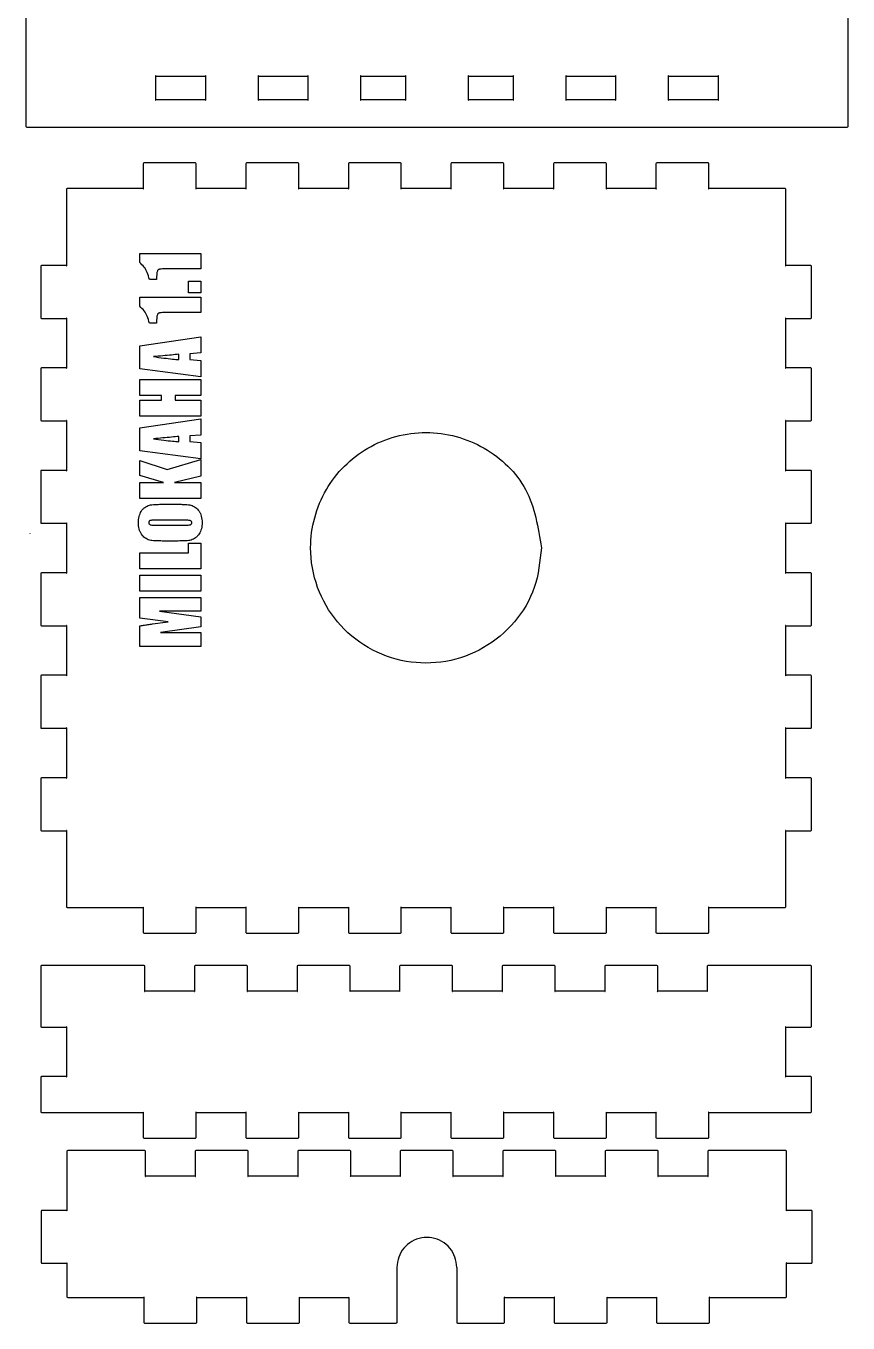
# Model space of a CAD drawing. Extents: x 3198 to 6883, y -1608 to 17.
# Drawn here: x 6161 to 6525, y -902 to -328 of the extents above; entities that cross this region are included whole.
import ezdxf

# ---------------------------------------------------------------- set-up
doc = ezdxf.new("R2010")
doc.units = 0
doc.layers.add('STANDARD', color=7, linetype='CONTINUOUS')

msp = doc.modelspace()

# ---------------------------------------------------------------- linework, layer by layer
at = {"layer": 'STANDARD', "color": 7}
for points in [[(6161.378279, -31.876854), (6161.378279, -349.355657), (6161.378279, -372.032822), (6161.378279, -372.095563), (6161.487885, -372.298145), (6161.69198, -372.413043), (6161.760011, -372.413043), (6184.437177, -372.413043), (6184.437177, -372.413043), (6184.437177, -372.413043), (6501.917492, -372.413043), (6524.590878, -372.413043), (6524.65513, -372.413043), (6524.859224, -372.298145), (6524.97261, -372.095563), (6524.97261, -372.032822), (6524.97261, -349.355657), (6524.97261, -31.876854)], [(6211.6721, -428.356915), (6238.7058, -428.356915), (6238.7058, -435.102815), (6224.2121, -435.102815)], [(6211.6721, -432.331015), (6211.6721, -428.356915)], [(6219.1527, -439.093615), (6219.1527, -439.761415), (6215.9968, -439.761415)], [(6211.6721, -447.692915), (6238.7058, -447.692915), (6238.7058, -454.438815), (6224.2121, -454.438815)], [(6211.6721, -451.666915), (6211.6721, -447.692915)], [(6219.1527, -458.429515), (6219.1527, -459.097515), (6215.9968, -459.097515)], [(6229.0545, -475.277515), (6229.0545, -472.873115)], [(6229.0545, -511.628515), (6229.0545, -509.224115)], [(6222.8763, -539.296715), (6227.5016, -539.296715)], [(6231.0415, -546.326515), (6218.6184, -546.326515)], [(6218.6184, -548.530615), (6231.2419, -548.530615)], [(6163.1, -552.200315), (6163.1, -552.320315)], [(6227.5016, -555.560315), (6222.8763, -555.560315)], [(6211.6721, -580.523515), (6238.7058, -580.523515), (6238.7058, -586.668215), (6220.4552, -586.668215), (6238.7058, -589.122815), (6238.7058, -593.480915), (6220.8726, -596.069015), (6238.7058, -596.069015), (6238.7058, -602.213815), (6211.6721, -602.213815), (6211.6721, -593.113615)], [(6217.4162, -592.261915), (6224.2956, -591.293515), (6211.6721, -589.690515), (6211.6721, -580.523515)], [(6372.648972, -901.706972), (6372.709444, -901.706972), (6372.913539, -901.592452), (6373.026924, -901.389492), (6373.026924, -901.326752), (6373.026924, -890.368767), (6373.026924, -890.326815), (6372.970231, -890.207004), (6372.883302, -890.222878), (6372.868184, -890.311319), (6372.98535, -890.368767), (6373.026924, -890.368767), (6394.948184, -890.368767), (6394.985979, -890.368767), (6395.106924, -890.311319), (6395.091806, -890.222878), (6395.001098, -890.207004), (6394.948184, -890.326815), (6394.948184, -890.368767), (6394.948184, -901.326752), (6394.948184, -901.389492), (6395.057791, -901.592452), (6395.258105, -901.706972), (6395.326137, -901.706972), (6417.999523, -901.706972), (6418.063775, -901.706972), (6418.267869, -901.592452), (6418.381255, -901.389492), (6418.381255, -901.326752), (6418.381255, -890.368767), (6418.381255, -890.326815), (6418.324562, -890.207004), (6418.237633, -890.222878), (6418.218735, -890.311319), (6418.33968, -890.368767), (6418.381255, -890.368767), (6440.302515, -890.368767), (6440.34031, -890.368767), (6440.461255, -890.311319), (6440.442357, -890.222878), (6440.355428, -890.207004), (6440.302515, -890.326815), (6440.302515, -890.368767), (6440.302515, -901.326752), (6440.302515, -901.389492), (6440.412121, -901.592452), (6440.612436, -901.706972), (6440.680468, -901.706972), (6463.357633, -901.706972), (6463.418105, -901.706972), (6463.6222, -901.592452), (6463.735586, -901.389492), (6463.735586, -901.326752), (6463.735586, -890.368767), (6463.735586, -890.326815), (6463.678893, -890.207004), (6463.591964, -890.222878), (6463.573066, -890.311319), (6463.694011, -890.368767), (6463.735586, -890.368767), (6497.373381, -890.368767), (6497.433854, -890.368767), (6497.637948, -890.25387), (6497.751334, -890.050909), (6497.751334, -889.988169), (6497.751334, -875.248767), (6497.751334, -875.207193), (6497.694641, -875.087382), (6497.603932, -875.108169), (6497.588814, -875.191697), (6497.709759, -875.248767), (6497.751334, -875.248767), (6508.711964, -875.248767), (6508.772436, -875.248767), (6508.976531, -875.139539), (6509.089917, -874.9362), (6509.089917, -874.873838), (6509.089917, -852.196673), (6509.089917, -852.129019), (6508.976531, -851.925681), (6508.772436, -851.816452), (6508.711964, -851.816452), (6497.751334, -851.816452), (6497.709759, -851.816452), (6497.588814, -851.86861), (6497.603932, -851.957051), (6497.694641, -851.972547), (6497.751334, -851.853114), (6497.751334, -837.077429), (6497.751334, -825.738846), (6497.751334, -825.670815), (6497.637948, -825.468232), (6497.433854, -825.358626), (6497.373381, -825.358626), (6463.357633, -825.358626), (6463.289602, -825.358626), (6463.089287, -825.468232), (6462.97968, -825.670815), (6462.97968, -825.738846), (6462.97968, -836.696075), (6463.032594, -836.853303), (6463.119523, -836.837429), (6463.13842, -836.749366), (6463.017476, -836.696075), (6462.97968, -836.696075), (6441.05842, -836.696075), (6441.016846, -836.696075), (6440.895901, -836.749366), (6440.914798, -836.837429), (6441.001728, -836.853303), (6441.05842, -836.733492), (6441.05842, -825.738846), (6441.05842, -825.670815), (6440.945035, -825.468232), (6440.74094, -825.358626), (6440.680468, -825.358626), (6417.999523, -825.358626), (6417.935271, -825.358626), (6417.734956, -825.468232), (6417.62535, -825.670815), (6417.62535, -825.738846), (6417.62535, -836.696075), (6417.678263, -836.853303), (6417.768972, -836.837429), (6417.78409, -836.749366), (6417.663145, -836.696075), (6417.62535, -836.696075), (6395.70409, -836.696075), (6395.662515, -836.696075), (6395.54535, -836.749366), (6395.560468, -836.837429), (6395.647397, -836.853303), (6395.70409, -836.733492), (6395.70409, -825.738846), (6395.70409, -825.670815), (6395.590704, -825.468232), (6395.386609, -825.358626), (6395.326137, -825.358626), (6372.648972, -825.358626), (6372.58094, -825.358626), (6372.384405, -825.468232), (6372.271019, -825.670815), (6372.271019, -825.738846), (6372.271019, -836.696075), (6372.323932, -836.853303), (6372.414641, -836.837429), (6372.429759, -836.749366), (6372.308814, -836.696075), (6372.271019, -836.696075), (6350.349759, -836.696075), (6350.308184, -836.696075), (6350.191019, -836.749366), (6350.206137, -836.837429), (6350.293066, -836.853303), (6350.349759, -836.733492), (6350.349759, -825.738846), (6350.349759, -825.670815), (6350.236373, -825.468232), (6350.032279, -825.358626), (6349.971806, -825.358626), (6327.294641, -825.358626), (6327.226609, -825.358626), (6327.026294, -825.468232), (6326.916688, -825.670815), (6326.916688, -825.738846), (6326.916688, -836.696075), (6326.969602, -836.853303), (6327.06031, -836.837429), (6327.075428, -836.749366), (6326.954483, -836.696075), (6326.916688, -836.696075), (6304.995428, -836.696075), (6304.953854, -836.696075), (6304.832909, -836.749366), (6304.851806, -836.837429), (6304.938735, -836.853303), (6304.995428, -836.733492), (6304.995428, -825.738846), (6304.995428, -825.670815), (6304.882042, -825.468232), (6304.677948, -825.358626), (6304.617476, -825.358626), (6281.94031, -825.358626), (6281.872279, -825.358626), (6281.671964, -825.468232), (6281.562357, -825.670815), (6281.562357, -825.738846), (6281.562357, -836.696075), (6281.615271, -836.853303), (6281.705979, -836.837429), (6281.721098, -836.749366), (6281.600153, -836.696075), (6281.562357, -836.696075), (6259.641098, -836.696075), (6259.599523, -836.696075), (6259.482357, -836.749366), (6259.497476, -836.837429), (6259.584405, -836.853303), (6259.641098, -836.733492), (6259.641098, -825.738846), (6259.641098, -825.670815), (6259.527712, -825.468232), (6259.323617, -825.358626), (6259.263145, -825.358626), (6236.585979, -825.358626), (6236.517948, -825.358626), (6236.321413, -825.468232), (6236.211806, -825.670815), (6236.211806, -825.738846), (6236.211806, -836.696075), (6236.26094, -836.853303), (6236.351649, -836.837429), (6236.366767, -836.749366), (6236.245822, -836.696075), (6214.286767, -836.696075), (6214.245192, -836.696075), (6214.128027, -836.749366), (6214.143145, -836.837429), (6214.230074, -836.853303), (6214.286767, -836.733492), (6214.286767, -825.738846), (6214.286767, -825.670815), (6214.173381, -825.468232), (6213.969287, -825.358626), (6213.908814, -825.358626), (6179.893066, -825.358626), (6179.825035, -825.358626), (6179.62094, -825.468232), (6179.511334, -825.670815), (6179.511334, -825.738846), (6179.511334, -837.077429), (6179.511334, -851.816452), (6179.564247, -851.972547), (6179.654956, -851.957051), (6179.666294, -851.86861), (6179.549129, -851.816452), (6179.511334, -851.816452), (6168.554483, -851.816452), (6168.486452, -851.816452), (6168.282357, -851.925681), (6168.172751, -852.129019), (6168.172751, -852.196673), (6168.172751, -874.873838), (6168.172751, -874.9362), (6168.282357, -875.139539), (6168.486452, -875.248767), (6168.554483, -875.248767), (6179.511334, -875.248767), (6179.549129, -875.248767), (6179.666294, -875.191697), (6179.654956, -875.108169), (6179.564247, -875.087382), (6179.511334, -875.207193), (6179.511334, -875.248767), (6179.511334, -889.988169), (6179.511334, -890.050909), (6179.62094, -890.25387), (6179.825035, -890.368767), (6179.893066, -890.368767)], [(6325.46, -877.080315), (6325.46, -901.390315)], [(6351.91, -877.080315), (6351.91, -901.390315)], [(6179.893066, -890.368767), (6213.534641, -890.368767), (6213.689602, -890.311319), (6213.674483, -890.222878), (6213.583775, -890.207004), (6213.534641, -890.326815), (6213.534641, -890.368767), (6213.534641, -901.326752), (6213.534641, -901.389492), (6213.644247, -901.592452), (6213.840783, -901.706972), (6213.908814, -901.706972), (6236.585979, -901.706972), (6236.646452, -901.706972), (6236.850546, -901.592452), (6236.963932, -901.389492), (6236.963932, -901.326752), (6236.963932, -890.368767), (6236.963932, -890.326815), (6236.907239, -890.207004), (6236.82031, -890.222878), (6236.805192, -890.311319), (6236.922357, -890.368767), (6236.963932, -890.368767), (6258.885192, -890.368767), (6259.043932, -890.311319), (6259.028814, -890.222878), (6258.938105, -890.207004), (6258.885192, -890.326815), (6258.885192, -890.368767), (6258.885192, -901.326752), (6258.885192, -901.389492), (6258.994798, -901.592452), (6259.195113, -901.706972), (6259.263145, -901.706972), (6281.94031, -901.706972), (6282.000783, -901.706972), (6282.204877, -901.592452), (6282.318263, -901.389492), (6282.318263, -901.326752), (6282.318263, -890.368767), (6282.318263, -890.326815), (6282.26157, -890.207004), (6282.174641, -890.222878), (6282.159523, -890.311319), (6282.276688, -890.368767), (6282.318263, -890.368767), (6304.239523, -890.368767), (6304.398263, -890.311319), (6304.383145, -890.222878), (6304.292436, -890.207004), (6304.239523, -890.326815), (6304.239523, -890.368767), (6304.239523, -901.326752), (6304.239523, -901.389492), (6304.349129, -901.592452), (6304.549444, -901.706972), (6304.617476, -901.706972), (6325.153632, -901.706972)], [(6325.457791, -901.389492), (6325.351964, -901.593586), (6325.151649, -901.708106)], [(6351.914483, -901.389492), (6352.02031, -901.593586), (6352.220625, -901.708106)], [(6352.218642, -901.706972), (6372.588499, -901.706972), (6372.648972, -901.706972)]]:
    msp.add_lwpolyline(points, dxfattribs=at)
for points in [[(6229.791508, -360.319689), (6218.830878, -360.319689), (6218.789303, -360.319689), (6218.672137, -360.371468), (6218.687256, -360.459531), (6218.774185, -360.475405), (6218.830878, -360.355594), (6218.830878, -360.319689), (6218.830878, -349.7355), (6218.830878, -349.694303), (6218.774185, -349.574114), (6218.687256, -349.590366), (6218.672137, -349.678051), (6218.789303, -349.7355), (6218.830878, -349.7355), (6240.755917, -349.7355), (6240.789933, -349.7355), (6240.910878, -349.678051), (6240.89576, -349.590366), (6240.805051, -349.574114), (6240.755917, -349.694303), (6240.755917, -349.7355), (6240.755917, -360.319689), (6240.755917, -360.355594), (6240.805051, -360.475405), (6240.89576, -360.459531), (6240.910878, -360.371468), (6240.789933, -360.319689), (6240.755917, -360.319689), (6229.791508, -360.319689), (6229.791508, -360.319689)], [(6275.145838, -360.319689), (6264.185208, -360.319689), (6264.143634, -360.319689), (6264.026468, -360.371468), (6264.041586, -360.459531), (6264.128515, -360.475405), (6264.185208, -360.355594), (6264.185208, -360.319689), (6264.185208, -349.7355), (6264.185208, -349.694303), (6264.128515, -349.574114), (6264.041586, -349.590366), (6264.026468, -349.678051), (6264.143634, -349.7355), (6264.185208, -349.7355), (6286.106468, -349.7355), (6286.144263, -349.7355), (6286.265208, -349.678051), (6286.25009, -349.590366), (6286.159382, -349.574114), (6286.106468, -349.694303), (6286.106468, -349.7355), (6286.106468, -360.319689), (6286.106468, -360.355594), (6286.159382, -360.475405), (6286.25009, -360.459531), (6286.265208, -360.371468), (6286.144263, -360.319689), (6286.106468, -360.319689), (6275.145838, -360.319689), (6275.145838, -360.319689)], [(6320.500169, -360.319689), (6309.539539, -360.319689), (6309.497964, -360.319689), (6309.380799, -360.371468), (6309.395917, -360.459531), (6309.482846, -360.475405), (6309.539539, -360.355594), (6309.539539, -360.319689), (6309.539539, -349.7355), (6309.539539, -349.694303), (6309.482846, -349.574114), (6309.395917, -349.590366), (6309.380799, -349.678051), (6309.497964, -349.7355), (6309.539539, -349.7355), (6329.245996, -349.7355), (6329.283791, -349.7355), (6329.404736, -349.678051), (6329.389618, -349.590366), (6329.298909, -349.574114), (6329.245996, -349.694303), (6329.245996, -349.7355), (6329.245996, -360.319689), (6329.245996, -360.355594), (6329.298909, -360.475405), (6329.389618, -360.459531), (6329.404736, -360.371468), (6329.283791, -360.319689), (6329.245996, -360.319689), (6320.500169, -360.319689), (6320.500169, -360.319689)], [(6368.069303, -360.319689), (6357.108673, -360.319689), (6357.067098, -360.319689), (6356.949933, -360.371468), (6356.965051, -360.459531), (6357.05198, -360.475405), (6357.108673, -360.355594), (6357.108673, -360.319689), (6357.108673, -349.7355), (6357.108673, -349.694303), (6357.05198, -349.574114), (6356.965051, -349.590366), (6356.949933, -349.678051), (6357.067098, -349.7355), (6357.108673, -349.7355), (6376.81513, -349.7355), (6376.852925, -349.7355), (6376.97387, -349.678051), (6376.958752, -349.590366), (6376.868043, -349.574114), (6376.81513, -349.694303), (6376.81513, -349.7355), (6376.81513, -360.319689), (6376.81513, -360.355594), (6376.868043, -360.475405), (6376.958752, -360.459531), (6376.97387, -360.371468), (6376.852925, -360.319689), (6376.81513, -360.319689), (6368.069303, -360.319689), (6368.069303, -360.319689)], [(6411.205051, -360.319689), (6400.2482, -360.319689), (6400.206626, -360.319689), (6400.08946, -360.371468), (6400.104578, -360.459531), (6400.191508, -360.475405), (6400.2482, -360.355594), (6400.2482, -360.319689), (6400.2482, -349.7355), (6400.2482, -349.694303), (6400.191508, -349.574114), (6400.104578, -349.590366), (6400.08946, -349.678051), (6400.206626, -349.7355), (6400.2482, -349.7355), (6422.16946, -349.7355), (6422.207256, -349.7355), (6422.3282, -349.678051), (6422.309303, -349.590366), (6422.222374, -349.574114), (6422.16946, -349.694303), (6422.16946, -349.7355), (6422.16946, -360.319689), (6422.16946, -360.355594), (6422.222374, -360.475405), (6422.309303, -360.459531), (6422.3282, -360.371468), (6422.207256, -360.319689), (6422.16946, -360.319689), (6411.205051, -360.319689), (6411.205051, -360.319689)], [(6456.563161, -360.319689), (6445.602531, -360.319689), (6445.560956, -360.319689), (6445.440011, -360.371468), (6445.458909, -360.459531), (6445.545838, -360.475405), (6445.602531, -360.355594), (6445.602531, -360.319689), (6445.602531, -349.7355), (6445.602531, -349.694303), (6445.545838, -349.574114), (6445.458909, -349.590366), (6445.440011, -349.678051), (6445.560956, -349.7355), (6445.602531, -349.7355), (6467.523791, -349.7355), (6467.561586, -349.7355), (6467.682531, -349.678051), (6467.663634, -349.590366), (6467.576704, -349.574114), (6467.523791, -349.694303), (6467.523791, -349.7355), (6467.523791, -360.319689), (6467.523791, -360.355594), (6467.576704, -360.475405), (6467.663634, -360.459531), (6467.682531, -360.371468), (6467.561586, -360.319689), (6467.523791, -360.319689), (6456.563161, -360.319689), (6456.563161, -360.319689)], [(6179.616686, -717.809563), (6213.257505, -717.809563), (6213.293789, -717.809563), (6213.4136, -717.752493), (6213.398104, -717.66443), (6213.309285, -717.648178), (6213.257505, -717.768367), (6213.257505, -717.809563), (6213.257505, -728.768304), (6213.257505, -728.831044), (6213.366734, -729.033626), (6213.564781, -729.148524), (6213.632434, -729.148524), (6236.3096, -729.148524), (6236.371962, -729.148524), (6236.575301, -729.033626), (6236.68982, -728.831044), (6236.68982, -728.768304), (6236.68982, -717.809563), (6236.68982, -717.768367), (6236.632371, -717.648178), (6236.54393, -717.66443), (6236.528434, -717.752493), (6236.648245, -717.809563), (6236.68982, -717.809563), (6258.611458, -717.809563), (6258.648119, -717.809563), (6258.76793, -717.752493), (6258.752434, -717.66443), (6258.663615, -717.648178), (6258.611458, -717.768367), (6258.611458, -717.809563), (6258.611458, -728.768304), (6258.611458, -728.831044), (6258.721064, -729.033626), (6258.918734, -729.148524), (6258.986765, -729.148524), (6281.663553, -729.148524), (6281.726293, -729.148524), (6281.928875, -729.033626), (6282.043773, -728.831044), (6282.043773, -728.768304), (6282.043773, -717.809563), (6282.043773, -717.768367), (6281.986324, -717.648178), (6281.898261, -717.66443), (6281.882387, -717.752493), (6282.002198, -717.809563), (6282.043773, -717.809563), (6303.966545, -717.809563), (6304.00245, -717.809563), (6304.122261, -717.752493), (6304.106387, -717.66443), (6304.018324, -717.648178), (6303.966545, -717.768367), (6303.966545, -717.809563), (6303.966545, -728.768304), (6303.966545, -728.831044), (6304.075773, -729.033626), (6304.273064, -729.148524), (6304.341096, -729.148524), (6327.018261, -729.148524), (6327.079867, -729.148524), (6327.283584, -729.033626), (6327.398482, -728.831044), (6327.398482, -728.768304), (6327.398482, -717.809563), (6327.398482, -717.768367), (6327.341033, -717.648178), (6327.251836, -717.66443), (6327.237096, -717.752493), (6327.356907, -717.809563), (6327.398482, -717.809563), (6349.319741, -717.809563), (6349.357159, -717.809563), (6349.475836, -717.752493), (6349.461096, -717.66443), (6349.371899, -717.648178), (6349.319741, -717.768367), (6349.319741, -717.809563), (6349.319741, -728.768304), (6349.319741, -728.831044), (6349.42897, -729.033626), (6349.627773, -729.148524), (6349.694293, -729.148524), (6372.371836, -729.148524), (6372.434576, -729.148524), (6372.637159, -729.033626), (6372.751678, -728.831044), (6372.751678, -728.768304), (6372.751678, -717.809563), (6372.751678, -717.768367), (6372.69423, -717.648178), (6372.606545, -717.66443), (6372.590293, -717.752493), (6372.710482, -717.809563), (6372.751678, -717.809563), (6394.67445, -717.809563), (6394.710356, -717.809563), (6394.830545, -717.752493), (6394.814293, -717.66443), (6394.72623, -717.648178), (6394.67445, -717.768367), (6394.67445, -717.809563), (6394.67445, -728.768304), (6394.67445, -728.831044), (6394.783678, -729.033626), (6394.986261, -729.148524), (6395.054293, -729.148524), (6417.731836, -729.148524), (6417.794576, -729.148524), (6417.991867, -729.033626), (6418.106387, -728.831044), (6418.106387, -728.768304), (6418.106387, -717.809563), (6418.106387, -717.768367), (6418.048938, -717.648178), (6417.966545, -717.66443), (6417.945001, -717.752493), (6418.06519, -717.809563), (6418.106387, -717.809563), (6440.027647, -717.809563), (6440.065064, -717.809563), (6440.184875, -717.752493), (6440.169001, -717.66443), (6440.079804, -717.648178), (6440.027647, -717.768367), (6440.027647, -717.809563), (6440.027647, -728.768304), (6440.027647, -728.831044), (6440.136875, -729.033626), (6440.335678, -729.148524), (6440.40371, -729.148524), (6463.079741, -729.148524), (6463.142482, -729.148524), (6463.346198, -729.033626), (6463.461096, -728.831044), (6463.461096, -728.768304), (6463.461096, -717.809563), (6463.461096, -717.768367), (6463.403647, -717.648178), (6463.31445, -717.66443), (6463.29971, -717.752493), (6463.418387, -717.809563), (6463.461096, -717.809563), (6497.095867, -717.809563), (6497.15823, -717.809563), (6497.36119, -717.695044), (6497.47571, -717.492461), (6497.47571, -717.429721), (6497.47571, -683.793815), (6497.47571, -683.752241), (6497.418261, -683.63243), (6497.330576, -683.648304), (6497.314324, -683.736367), (6497.434513, -683.793815), (6497.47571, -683.793815), (6508.433316, -683.793815), (6508.497568, -683.793815), (6508.697883, -683.678918), (6508.815049, -683.476335), (6508.815049, -683.413595), (6508.815049, -660.73643), (6508.815049, -660.668398), (6508.697883, -660.471107), (6508.497568, -660.3615), (6508.433316, -660.3615), (6497.47571, -660.3615), (6497.434513, -660.3615), (6497.314324, -660.413658), (6497.330576, -660.501721), (6497.418261, -660.517595), (6497.47571, -660.397784), (6497.47571, -660.3615), (6497.47571, -638.440241), (6497.47571, -638.397532), (6497.418261, -638.277721), (6497.330576, -638.293595), (6497.314324, -638.38317), (6497.434513, -638.440241), (6497.47571, -638.440241), (6508.433316, -638.440241), (6508.497568, -638.440241), (6508.697883, -638.325721), (6508.815049, -638.121626), (6508.815049, -638.058886), (6508.815049, -615.382855), (6508.815049, -615.314823), (6508.697883, -615.116398), (6508.497568, -615.00717), (6508.433316, -615.00717), (6497.47571, -615.00717), (6497.434513, -615.00717), (6497.314324, -615.058949), (6497.330576, -615.148524), (6497.418261, -615.164398), (6497.47571, -615.044209), (6497.47571, -615.00717), (6497.47571, -593.084776), (6497.47571, -593.043201), (6497.418261, -592.926036), (6497.330576, -592.941154), (6497.314324, -593.028083), (6497.434513, -593.084776), (6497.47571, -593.084776), (6508.433316, -593.084776), (6508.497568, -593.084776), (6508.697883, -592.97139), (6508.815049, -592.767296), (6508.815049, -592.706823), (6508.815049, -570.029658), (6508.815049, -569.961626), (6508.697883, -569.761311), (6508.497568, -569.655485), (6508.433316, -569.655485), (6497.47571, -569.655485), (6497.434513, -569.655485), (6497.314324, -569.704619), (6497.330576, -569.795327), (6497.418261, -569.810445), (6497.47571, -569.6895), (6497.47571, -569.655485), (6497.47571, -547.730445), (6497.47571, -547.68887), (6497.418261, -547.567926), (6497.330576, -547.586823), (6497.314324, -547.673752), (6497.434513, -547.730445), (6497.47571, -547.730445), (6508.433316, -547.730445), (6508.497568, -547.730445), (6508.697883, -547.617059), (6508.815049, -547.412965), (6508.815049, -547.352493), (6508.815049, -524.675327), (6508.815049, -524.607296), (6508.697883, -524.406981), (6508.497568, -524.297374), (6508.433316, -524.297374), (6497.47571, -524.297374), (6497.434513, -524.297374), (6497.314324, -524.350288), (6497.330576, -524.440996), (6497.418261, -524.456115), (6497.47571, -524.33517), (6497.47571, -524.297374), (6497.47571, -502.376115), (6497.47571, -502.33454), (6497.418261, -502.217374), (6497.330576, -502.232493), (6497.314324, -502.319422), (6497.434513, -502.376115), (6497.47571, -502.376115), (6508.433316, -502.376115), (6508.497568, -502.376115), (6508.697883, -502.262729), (6508.815049, -502.058634), (6508.815049, -501.998162), (6508.815049, -479.320996), (6508.815049, -479.252965), (6508.697883, -479.05643), (6508.497568, -478.943044), (6508.433316, -478.943044), (6497.47571, -478.943044), (6497.434513, -478.943044), (6497.314324, -478.995957), (6497.330576, -479.086666), (6497.418261, -479.101784), (6497.47571, -478.980839), (6497.47571, -478.943044), (6497.47571, -457.021784), (6497.47571, -456.980209), (6497.418261, -456.863044), (6497.330576, -456.878162), (6497.314324, -456.965091), (6497.434513, -457.021784), (6497.47571, -457.021784), (6508.433316, -457.021784), (6508.497568, -457.021784), (6508.697883, -456.908398), (6508.815049, -456.704304), (6508.815049, -456.643831), (6508.815049, -433.966666), (6508.815049, -433.898634), (6508.697883, -433.702099), (6508.497568, -433.592493), (6508.433316, -433.592493), (6497.47571, -433.592493), (6497.434513, -433.592493), (6497.314324, -433.641626), (6497.330576, -433.732335), (6497.418261, -433.747453), (6497.47571, -433.626508), (6497.47571, -433.592493), (6497.47571, -399.950918), (6497.47571, -399.882886), (6497.36119, -399.678792), (6497.15823, -399.569185), (6497.095867, -399.569185), (6463.461096, -399.569185), (6463.418387, -399.569185), (6463.29971, -399.622099), (6463.31445, -399.712807), (6463.403647, -399.724146), (6463.461096, -399.606981), (6463.461096, -399.569185), (6463.461096, -388.612335), (6463.461096, -388.544304), (6463.346198, -388.343989), (6463.142482, -388.238162), (6463.079741, -388.238162), (6440.40371, -388.238162), (6440.335678, -388.238162), (6440.136875, -388.343989), (6440.027647, -388.544304), (6440.027647, -388.612335), (6440.027647, -399.569185), (6440.027647, -399.606981), (6440.079804, -399.724146), (6440.169001, -399.712807), (6440.184875, -399.622099), (6440.065064, -399.569185), (6440.027647, -399.569185), (6418.106387, -399.569185), (6418.06519, -399.569185), (6417.945001, -399.622099), (6417.966545, -399.712807), (6418.048938, -399.724146), (6418.106387, -399.606981), (6418.106387, -399.569185), (6418.106387, -388.612335), (6418.106387, -388.544304), (6417.991867, -388.343989), (6417.794576, -388.238162), (6417.731836, -388.238162), (6395.054293, -388.238162), (6394.986261, -388.238162), (6394.783678, -388.343989), (6394.67445, -388.544304), (6394.67445, -388.612335), (6394.67445, -399.569185), (6394.67445, -399.606981), (6394.72623, -399.724146), (6394.814293, -399.712807), (6394.830545, -399.622099), (6394.710356, -399.569185), (6394.67445, -399.569185), (6372.751678, -399.569185), (6372.710482, -399.569185), (6372.590293, -399.622099), (6372.606545, -399.712807), (6372.69423, -399.724146), (6372.751678, -399.606981), (6372.751678, -399.569185), (6372.751678, -388.612335), (6372.751678, -388.544304), (6372.637159, -388.343989), (6372.434576, -388.238162), (6372.371836, -388.238162), (6349.694293, -388.238162), (6349.627773, -388.238162), (6349.42897, -388.343989), (6349.319741, -388.544304), (6349.319741, -388.612335), (6349.319741, -399.569185), (6349.319741, -399.606981), (6349.371899, -399.724146), (6349.461096, -399.712807), (6349.475836, -399.622099), (6349.357159, -399.569185), (6349.319741, -399.569185), (6327.398482, -399.569185), (6327.356907, -399.569185), (6327.237096, -399.622099), (6327.251836, -399.712807), (6327.341033, -399.724146), (6327.398482, -399.606981), (6327.398482, -399.569185), (6327.398482, -388.612335), (6327.398482, -388.544304), (6327.283584, -388.343989), (6327.079867, -388.238162), (6327.018261, -388.238162), (6304.341096, -388.238162), (6304.273064, -388.238162), (6304.075773, -388.343989), (6303.966545, -388.544304), (6303.966545, -388.612335), (6303.966545, -399.569185), (6303.966545, -399.606981), (6304.018324, -399.724146), (6304.106387, -399.712807), (6304.122261, -399.622099), (6304.00245, -399.569185), (6303.966545, -399.569185), (6282.043773, -399.569185), (6282.002198, -399.569185), (6281.882387, -399.622099), (6281.898261, -399.712807), (6281.986324, -399.724146), (6282.043773, -399.606981), (6282.043773, -399.569185), (6282.043773, -388.612335), (6282.043773, -388.544304), (6281.928875, -388.343989), (6281.726293, -388.238162), (6281.663553, -388.238162), (6258.986765, -388.238162), (6258.918734, -388.238162), (6258.721064, -388.343989), (6258.611458, -388.544304), (6258.611458, -388.612335), (6258.611458, -399.569185), (6258.611458, -399.606981), (6258.663615, -399.724146), (6258.752434, -399.712807), (6258.76793, -399.622099), (6258.648119, -399.569185), (6258.611458, -399.569185), (6236.68982, -399.569185), (6236.648245, -399.569185), (6236.528434, -399.622099), (6236.54393, -399.712807), (6236.632371, -399.724146), (6236.68982, -399.606981), (6236.68982, -399.569185), (6236.68982, -388.612335), (6236.68982, -388.544304), (6236.575301, -388.343989), (6236.371962, -388.238162), (6236.3096, -388.238162), (6213.632434, -388.238162), (6213.564781, -388.238162), (6213.366734, -388.343989), (6213.257505, -388.544304), (6213.257505, -388.612335), (6213.257505, -399.569185), (6213.257505, -399.606981), (6213.309285, -399.724146), (6213.398104, -399.712807), (6213.4136, -399.622099), (6213.293789, -399.569185), (6213.257505, -399.569185), (6179.616686, -399.569185), (6179.549033, -399.569185), (6179.351364, -399.678792), (6179.241757, -399.882886), (6179.241757, -399.950918), (6179.241757, -433.592493), (6179.241757, -433.626508), (6179.293915, -433.747453), (6179.382356, -433.732335), (6179.39823, -433.641626), (6179.278419, -433.592493), (6179.241757, -433.592493), (6168.278104, -433.592493), (6168.21045, -433.592493), (6168.012781, -433.702099), (6167.903175, -433.898634), (6167.903175, -433.966666), (6167.903175, -456.643831), (6167.903175, -456.704304), (6168.012781, -456.908398), (6168.21045, -457.021784), (6168.278104, -457.021784), (6179.241757, -457.021784), (6179.278419, -457.021784), (6179.39823, -456.965091), (6179.382356, -456.878162), (6179.293915, -456.863044), (6179.241757, -456.980209), (6179.241757, -457.021784), (6179.241757, -478.943044), (6179.241757, -478.980839), (6179.293915, -479.101784), (6179.382356, -479.086666), (6179.39823, -478.995957), (6179.278419, -478.943044), (6179.241757, -478.943044), (6168.278104, -478.943044), (6168.21045, -478.943044), (6168.012781, -479.05643), (6167.903175, -479.252965), (6167.903175, -479.320996), (6167.903175, -501.998162), (6167.903175, -502.058634), (6168.012781, -502.262729), (6168.21045, -502.376115), (6168.278104, -502.376115), (6179.241757, -502.376115), (6179.278419, -502.376115), (6179.39823, -502.319422), (6179.382356, -502.232493), (6179.293915, -502.217374), (6179.241757, -502.33454), (6179.241757, -502.376115), (6179.241757, -524.297374), (6179.241757, -524.33517), (6179.293915, -524.456115), (6179.382356, -524.440996), (6179.39823, -524.350288), (6179.278419, -524.297374), (6179.241757, -524.297374), (6168.278104, -524.297374), (6168.21045, -524.297374), (6168.012781, -524.406981), (6167.903175, -524.607296), (6167.903175, -524.675327), (6167.903175, -547.352493), (6167.903175, -547.412965), (6168.012781, -547.617059), (6168.21045, -547.730445), (6168.278104, -547.730445), (6179.241757, -547.730445), (6179.278419, -547.730445), (6179.39823, -547.673752), (6179.382356, -547.586823), (6179.293915, -547.567926), (6179.241757, -547.68887), (6179.241757, -547.730445), (6179.241757, -569.655485), (6179.241757, -569.6895), (6179.293915, -569.810445), (6179.382356, -569.795327), (6179.39823, -569.704619), (6179.278419, -569.655485), (6179.241757, -569.655485), (6168.278104, -569.655485), (6168.21045, -569.655485), (6168.012781, -569.761311), (6167.903175, -569.961626), (6167.903175, -570.029658), (6167.903175, -592.706823), (6167.903175, -592.767296), (6168.012781, -592.97139), (6168.21045, -593.084776), (6168.278104, -593.084776), (6179.241757, -593.084776), (6179.278419, -593.084776), (6179.39823, -593.028083), (6179.382356, -592.941154), (6179.293915, -592.926036), (6179.241757, -593.043201), (6179.241757, -593.084776), (6179.241757, -615.00717), (6179.241757, -615.044209), (6179.293915, -615.164398), (6179.382356, -615.148524), (6179.39823, -615.058949), (6179.278419, -615.00717), (6179.241757, -615.00717), (6168.278104, -615.00717), (6168.21045, -615.00717), (6168.012781, -615.116398), (6167.903175, -615.314823), (6167.903175, -615.382855), (6167.903175, -638.058886), (6167.903175, -638.121626), (6168.012781, -638.325721), (6168.21045, -638.440241), (6168.278104, -638.440241), (6179.241757, -638.440241), (6179.278419, -638.440241), (6179.39823, -638.38317), (6179.382356, -638.293595), (6179.293915, -638.277721), (6179.241757, -638.397532), (6179.241757, -638.440241), (6179.241757, -660.3615), (6179.241757, -660.397784), (6179.293915, -660.517595), (6179.382356, -660.501721), (6179.39823, -660.413658), (6179.278419, -660.3615), (6179.241757, -660.3615), (6168.278104, -660.3615), (6168.21045, -660.3615), (6168.012781, -660.471107), (6167.903175, -660.668398), (6167.903175, -660.73643), (6167.903175, -683.413595), (6167.903175, -683.476335), (6168.012781, -683.678918), (6168.21045, -683.793815), (6168.278104, -683.793815), (6179.241757, -683.793815), (6179.278419, -683.793815), (6179.39823, -683.736367), (6179.382356, -683.648304), (6179.293915, -683.63243), (6179.241757, -683.752241), (6179.241757, -683.793815), (6179.241757, -717.429721), (6179.241757, -717.492461), (6179.351364, -717.695044), (6179.549033, -717.809563), (6179.616686, -717.809563), (6179.616686, -717.809563)], [(6233.1955, -440.579715), (6238.7058, -440.579715), (6238.7058, -445.672515), (6233.1955, -445.672515)], [(6211.6721, -469.149515), (6238.7058, -465.125315), (6238.7058, -472.322115), (6233.8467, -472.672715), (6233.8467, -475.194115), (6238.7058, -475.611515), (6238.7058, -482.891715), (6211.6721, -479.318415)], [(6211.6721, -484.110715), (6238.7058, -484.110715), (6238.7058, -491.140415), (6227.3513, -491.140415), (6227.3513, -493.244315), (6238.7058, -493.244315), (6238.7058, -500.274115), (6211.6721, -500.274115), (6211.6721, -493.244315), (6221.3401, -493.244315), (6221.3401, -491.140415), (6211.6721, -491.140415)], [(6211.6721, -505.500515), (6238.7058, -501.476315), (6238.7058, -508.673015), (6233.8467, -509.023715), (6233.8467, -511.545115), (6238.7058, -511.962515), (6238.7058, -519.242715), (6211.6721, -515.669415)], [(6211.6721, -519.927315), (6223.8782, -523.951415), (6238.7058, -519.543315), (6238.7058, -526.806815), (6227.1175, -529.645415), (6238.7058, -529.645415), (6238.7058, -536.675215), (6211.6721, -536.675215), (6211.6721, -529.645415), (6222.175, -529.645415), (6211.6721, -526.522915)], [(6211.6721, -560.820115), (6233.2957, -560.820115), (6233.2957, -556.545515), (6238.7058, -556.545515), (6238.7058, -567.849815), (6211.6721, -567.849815)], [(6389.325096, -558.554256)], [(6211.6721, -570.671815), (6238.7058, -570.671815), (6238.7058, -577.701515), (6211.6721, -577.701515)], [(6179.616686, -808.503159), (6213.257505, -808.503159), (6213.293789, -808.503159), (6213.4136, -808.445711), (6213.398104, -808.356514), (6213.309285, -808.341773), (6213.257505, -808.460451), (6213.257505, -808.503159), (6213.257505, -819.460388), (6213.257505, -819.523128), (6213.366734, -819.727222), (6213.564781, -819.841742), (6213.632434, -819.841742), (6236.3096, -819.841742), (6236.371962, -819.841742), (6236.575301, -819.727222), (6236.68982, -819.523128), (6236.68982, -819.460388), (6236.68982, -808.503159), (6236.68982, -808.460451), (6236.632371, -808.341773), (6236.54393, -808.356514), (6236.528434, -808.445711), (6236.648245, -808.503159), (6236.68982, -808.503159), (6258.611458, -808.503159), (6258.648119, -808.503159), (6258.76793, -808.445711), (6258.752434, -808.356514), (6258.663615, -808.341773), (6258.611458, -808.460451), (6258.611458, -808.503159), (6258.611458, -819.460388), (6258.611458, -819.523128), (6258.721064, -819.727222), (6258.918734, -819.841742), (6258.986765, -819.841742), (6281.663553, -819.841742), (6281.726293, -819.841742), (6281.928875, -819.727222), (6282.043773, -819.523128), (6282.043773, -819.460388), (6282.043773, -808.503159), (6282.043773, -808.460451), (6281.986324, -808.341773), (6281.898261, -808.356514), (6281.882387, -808.445711), (6282.002198, -808.503159), (6282.043773, -808.503159), (6303.966545, -808.503159), (6304.00245, -808.503159), (6304.122261, -808.445711), (6304.106387, -808.356514), (6304.018324, -808.341773), (6303.966545, -808.460451), (6303.966545, -808.503159), (6303.966545, -819.460388), (6303.966545, -819.523128), (6304.075773, -819.727222), (6304.273064, -819.841742), (6304.341096, -819.841742), (6327.018261, -819.841742), (6327.079867, -819.841742), (6327.283584, -819.727222), (6327.398482, -819.523128), (6327.398482, -819.460388), (6327.398482, -808.503159), (6327.398482, -808.460451), (6327.341033, -808.341773), (6327.251836, -808.356514), (6327.237096, -808.445711), (6327.356907, -808.503159), (6327.398482, -808.503159), (6349.319741, -808.503159), (6349.357159, -808.503159), (6349.475836, -808.445711), (6349.461096, -808.356514), (6349.371899, -808.341773), (6349.319741, -808.460451), (6349.319741, -808.503159), (6349.319741, -819.460388), (6349.319741, -819.523128), (6349.42897, -819.727222), (6349.627773, -819.841742), (6349.694293, -819.841742), (6372.371836, -819.841742), (6372.434576, -819.841742), (6372.637159, -819.727222), (6372.751678, -819.523128), (6372.751678, -819.460388), (6372.751678, -808.503159), (6372.751678, -808.460451), (6372.69423, -808.341773), (6372.606545, -808.356514), (6372.590293, -808.445711), (6372.710482, -808.503159), (6372.751678, -808.503159), (6394.67445, -808.503159), (6394.710356, -808.503159), (6394.830545, -808.445711), (6394.814293, -808.356514), (6394.72623, -808.341773), (6394.67445, -808.460451), (6394.67445, -808.503159), (6394.67445, -819.460388), (6394.67445, -819.523128), (6394.783678, -819.727222), (6394.986261, -819.841742), (6395.054293, -819.841742), (6417.731836, -819.841742), (6417.794576, -819.841742), (6417.991867, -819.727222), (6418.106387, -819.523128), (6418.106387, -819.460388), (6418.106387, -808.503159), (6418.106387, -808.460451), (6418.048938, -808.341773), (6417.966545, -808.356514), (6417.945001, -808.445711), (6418.06519, -808.503159), (6418.106387, -808.503159), (6440.027647, -808.503159), (6440.065064, -808.503159), (6440.184875, -808.445711), (6440.169001, -808.356514), (6440.079804, -808.341773), (6440.027647, -808.460451), (6440.027647, -808.503159), (6440.027647, -819.460388), (6440.027647, -819.523128), (6440.136875, -819.727222), (6440.335678, -819.841742), (6440.40371, -819.841742), (6463.079741, -819.841742), (6463.142482, -819.841742), (6463.346198, -819.727222), (6463.461096, -819.523128), (6463.461096, -819.460388), (6463.461096, -808.503159), (6463.461096, -808.460451), (6463.403647, -808.341773), (6463.31445, -808.356514), (6463.29971, -808.445711), (6463.418387, -808.503159), (6463.461096, -808.503159), (6497.095867, -808.503159), (6508.433316, -808.503159), (6508.497568, -808.503159), (6508.697883, -808.38864), (6508.815049, -808.184545), (6508.815049, -808.121805), (6508.815049, -793.008608), (6508.815049, -792.940577), (6508.697883, -792.736482), (6508.497568, -792.627254), (6508.433316, -792.627254), (6497.47571, -792.627254), (6497.434513, -792.627254), (6497.314324, -792.679033), (6497.330576, -792.768608), (6497.418261, -792.784482), (6497.47571, -792.664293), (6497.47571, -792.627254), (6497.47571, -770.705994), (6497.47571, -770.664419), (6497.418261, -770.544608), (6497.330576, -770.565773), (6497.314324, -770.648545), (6497.434513, -770.705994), (6497.47571, -770.705994), (6508.433316, -770.705994), (6508.497568, -770.705994), (6508.697883, -770.596388), (6508.815049, -770.393805), (6508.815049, -770.331065), (6508.815049, -755.211065), (6508.815049, -743.872482), (6508.815049, -743.804451), (6508.697883, -743.607159), (6508.497568, -743.497931), (6508.433316, -743.497931), (6497.095867, -743.497931), (6463.079741, -743.497931), (6463.013222, -743.497931), (6462.814419, -743.607159), (6462.70519, -743.804451), (6462.70519, -743.872482), (6462.70519, -754.831222), (6462.70519, -754.867128), (6462.75697, -754.987317), (6462.846545, -754.971065), (6462.860907, -754.883002), (6462.74223, -754.831222), (6462.70519, -754.831222), (6440.783553, -754.831222), (6440.742356, -754.831222), (6440.622545, -754.883002), (6440.636907, -754.971065), (6440.726482, -754.987317), (6440.783553, -754.867128), (6440.783553, -754.831222), (6440.783553, -743.872482), (6440.783553, -743.804451), (6440.669033, -743.607159), (6440.46645, -743.497931), (6440.40371, -743.497931), (6417.731836, -743.497931), (6417.663804, -743.497931), (6417.461222, -743.607159), (6417.351615, -743.804451), (6417.351615, -743.872482), (6417.351615, -754.831222), (6417.351615, -754.867128), (6417.403773, -754.987317), (6417.491836, -754.971065), (6417.50771, -754.883002), (6417.387899, -754.831222), (6417.351615, -754.831222), (6395.429222, -754.831222), (6395.387647, -754.831222), (6395.267836, -754.883002), (6395.289001, -754.971065), (6395.371773, -754.987317), (6395.429222, -754.867128), (6395.429222, -754.831222), (6395.429222, -743.872482), (6395.429222, -743.804451), (6395.314324, -743.607159), (6395.117033, -743.497931), (6395.054293, -743.497931), (6372.371836, -743.497931), (6372.303804, -743.497931), (6372.106513, -743.607159), (6371.996907, -743.804451), (6371.996907, -743.872482), (6371.996907, -754.831222), (6371.996907, -754.867128), (6372.049064, -754.987317), (6372.137127, -754.971065), (6372.153001, -754.883002), (6372.03319, -754.831222), (6371.996907, -754.831222), (6350.075647, -754.831222), (6350.032938, -754.831222), (6349.913127, -754.883002), (6349.929001, -754.971065), (6350.018576, -754.987317), (6350.075647, -754.867128), (6350.075647, -754.831222), (6350.075647, -743.872482), (6350.075647, -743.804451), (6349.961127, -743.607159), (6349.757033, -743.497931), (6349.694293, -743.497931), (6327.018261, -743.497931), (6326.95023, -743.497931), (6326.751804, -743.607159), (6326.642198, -743.804451), (6326.642198, -743.872482), (6326.642198, -754.831222), (6326.642198, -754.867128), (6326.694356, -754.987317), (6326.783553, -754.971065), (6326.799804, -754.883002), (6326.679615, -754.831222), (6326.642198, -754.831222), (6304.720938, -754.831222), (6304.679741, -754.831222), (6304.559553, -754.883002), (6304.575804, -754.971065), (6304.663867, -754.987317), (6304.720938, -754.867128), (6304.720938, -754.831222), (6304.720938, -743.872482), (6304.720938, -743.804451), (6304.606419, -743.607159), (6304.403836, -743.497931), (6304.341096, -743.497931), (6281.663553, -743.497931), (6281.595899, -743.497931), (6281.39823, -743.607159), (6281.289001, -743.804451), (6281.289001, -743.872482), (6281.289001, -754.831222), (6281.289001, -754.867128), (6281.341159, -754.987317), (6281.429222, -754.971065), (6281.445096, -754.883002), (6281.324907, -754.831222), (6281.289001, -754.831222), (6259.366608, -754.831222), (6259.325033, -754.831222), (6259.205222, -754.883002), (6259.221096, -754.971065), (6259.309537, -754.987317), (6259.366608, -754.867128), (6259.366608, -754.831222), (6259.366608, -743.872482), (6259.366608, -743.804451), (6259.252088, -743.607159), (6259.049127, -743.497931), (6258.986765, -743.497931), (6236.3096, -743.497931), (6236.241946, -743.497931), (6236.043899, -743.607159), (6235.934671, -743.804451), (6235.934671, -743.872482), (6235.934671, -754.831222), (6235.934671, -754.867128), (6235.986828, -754.987317), (6236.075269, -754.971065), (6236.090765, -754.883002), (6235.970954, -754.831222), (6235.934671, -754.831222), (6214.012655, -754.831222), (6213.97108, -754.831222), (6213.851269, -754.883002), (6213.866765, -754.971065), (6213.955206, -754.987317), (6214.012655, -754.867128), (6214.012655, -754.831222), (6214.012655, -743.872482), (6214.012655, -743.804451), (6213.898135, -743.607159), (6213.694797, -743.497931), (6213.632434, -743.497931), (6179.616686, -743.497931), (6168.278104, -743.497931), (6168.21045, -743.497931), (6168.012781, -743.607159), (6167.903175, -743.804451), (6167.903175, -743.872482), (6167.903175, -755.211065), (6167.903175, -770.331065), (6167.903175, -770.393805), (6168.012781, -770.596388), (6168.21045, -770.705994), (6168.278104, -770.705994), (6179.241757, -770.705994), (6179.278419, -770.705994), (6179.39823, -770.648545), (6179.382356, -770.565773), (6179.293915, -770.544608), (6179.241757, -770.664419), (6179.241757, -770.705994), (6179.241757, -792.627254), (6179.241757, -792.664293), (6179.293915, -792.784482), (6179.382356, -792.768608), (6179.39823, -792.679033), (6179.278419, -792.627254), (6179.241757, -792.627254), (6168.278104, -792.627254), (6168.21045, -792.627254), (6168.012781, -792.736482), (6167.903175, -792.940577), (6167.903175, -793.008608), (6167.903175, -808.121805), (6167.903175, -808.184545), (6168.012781, -808.38864), (6168.21045, -808.503159), (6168.278104, -808.503159), (6179.616686, -808.503159), (6179.616686, -808.503159)]]:
    msp.add_lwpolyline(points, close=True, dxfattribs=at)
for points, knots in [([(6215.9968, -439.761415), (6215.724761, -438.746804), (6215.204932, -436.808025), (6213.745365, -434.215749), (6212.353604, -432.950547), (6211.6721, -432.331015)], [0, 0, 0, 0, 3.146231, 6.012003, 8.761761, 8.761761, 8.761761, 8.761761]), ([(6219.4867, -436.088015), (6219.417725, -436.296727), (6219.243, -436.825431), (6219.174394, -437.844219), (6219.160635, -438.636618), (6219.1527, -439.093615)], [0, 0, 0, 0, 0.657483, 1.665516, 3.038996, 3.038996, 3.038996, 3.038996]), ([(6224.2121, -435.102815), (6223.606747, -435.103316), (6222.581428, -435.104164), (6221.326053, -435.158824), (6220.525974, -435.20158), (6220.037352, -435.39136), (6219.702391, -435.687445), (6219.561004, -435.950022), (6219.4867, -436.088015)], [0, 0, 0, 0, 1.814566, 3.07343, 3.779628, 4.198973, 4.621003, 5.088456, 5.088456, 5.088456, 5.088456]), ([(6215.9968, -459.097515), (6215.724761, -458.082882), (6215.204931, -456.144062), (6213.745368, -453.55172), (6212.353604, -452.28647), (6211.6721, -451.666915)], [0, 0, 0, 0, 3.146294, 6.012124, 8.761929, 8.761929, 8.761929, 8.761929]), ([(6219.4867, -455.423915), (6219.417725, -455.632657), (6219.243014, -456.161394), (6219.174391, -457.180177), (6219.160634, -457.972547), (6219.1527, -458.429515)], [0, 0, 0, 0, 0.657568, 1.665602, 3.038992, 3.038992, 3.038992, 3.038992]), ([(6224.2121, -454.438815), (6223.606747, -454.439311), (6222.581427, -454.440151), (6221.326059, -454.494813), (6220.525971, -454.537471), (6220.037352, -454.727262), (6219.702391, -455.023344), (6219.561004, -455.285922), (6219.4867, -455.423915)], [0, 0, 0, 0, 1.814566, 3.073428, 3.77962, 4.198965, 4.620995, 5.088448, 5.088448, 5.088448, 5.088448]), ([(6229.0545, -472.873115), (6227.954614, -472.99488), (6225.597054, -473.255878), (6221.816916, -473.606803), (6219.13624, -473.82583), (6217.7167, -473.941815)], [0, 0, 0, 0, 3.319766, 7.115785, 11.388596, 11.388596, 11.388596, 11.388596]), ([(6217.7167, -473.941815), (6219.283934, -474.15315), (6222.108232, -474.533995), (6225.88646, -474.99635), (6228.102265, -475.193004), (6229.0545, -475.277515)], [0, 0, 0, 0, 4.74435, 8.549753, 11.417532, 11.417532, 11.417532, 11.417532]), ([(6229.0545, -509.224115), (6227.954614, -509.345877), (6225.597055, -509.60687), (6221.816917, -509.95776), (6219.13624, -510.17675), (6217.7167, -510.292715)], [0, 0, 0, 0, 3.319765, 7.115781, 11.388587, 11.388587, 11.388587, 11.388587]), ([(6217.7167, -510.292715), (6219.283934, -510.504069), (6222.108231, -510.884949), (6225.886458, -511.347341), (6228.102265, -511.544001), (6229.0545, -511.628515)], [0, 0, 0, 0, 4.744357, 8.549764, 11.417544, 11.417544, 11.417544, 11.417544]), ([(6389.325096, -558.554256), (6387.92271, -549.559609), (6385.159531, -531.837094), (6364.846326, -512.326473), (6338.347819, -505.095644), (6311.57399, -512.330348), (6292.070419, -531.82194), (6285.673912, -555.61332), (6289.380971, -576.3582), (6298.413277, -592.02091), (6312.261134, -603.656826), (6329.265036, -609.830024), (6347.333942, -609.829855), (6364.362072, -603.65734), (6378.113189, -592.019038), (6387.504936, -576.365107), (6388.715468, -564.519664), (6389.325096, -558.554256)], [0, 0, 0, 0, 26.678165, 52.565063, 79.243228, 105.921393, 131.808291, 158.486456, 176.291869, 193.842459, 211.647872, 229.453285, 247.003875, 264.809288, 282.614701, 300.165291, 317.970704, 317.970704, 317.970704, 317.970704]), ([(6211.8224, -543.537915), (6211.99131, -543.169699), (6212.322935, -542.446772), (6213.049701, -541.50248), (6213.918601, -540.725997), (6214.891687, -540.120449), (6215.935763, -539.69071), (6217.124178, -539.456045), (6218.607887, -539.370684), (6220.556467, -539.303714), (6222.04129, -539.299234), (6222.8763, -539.296715)], [0, 0, 0, 0, 1.212201, 2.379947, 3.544001, 4.691508, 5.802603, 6.911702, 8.307638, 10.25685, 12.761593, 12.761593, 12.761593, 12.761593]), ([(6227.5016, -539.296715), (6228.319119, -539.301041), (6229.778898, -539.308765), (6231.70696, -539.358074), (6232.812952, -539.455895), (6233.279, -539.497115)], [0, 0, 0, 0, 2.45279, 4.379748, 5.783083, 5.783083, 5.783083, 5.783083]), ([(6233.279, -539.497115), (6233.646265, -539.555856), (6234.377877, -539.672873), (6235.428311, -540.083117), (6236.052457, -540.492355), (6236.3681, -540.699315)], [0, 0, 0, 0, 1.113781, 2.218711, 3.349206, 3.349206, 3.349206, 3.349206]), ([(6214.0098, -554.174415), (6213.71172, -553.932804), (6213.112022, -553.446716), (6212.39202, -552.506898), (6211.815939, -551.429214), (6211.399921, -550.208612), (6211.15411, -548.859002), (6211.078461, -547.449902), (6211.154922, -546.05605), (6211.381147, -544.742352), (6211.677511, -543.933401), (6211.8224, -543.537915)], [0, 0, 0, 0, 1.147731, 2.309078, 3.521767, 4.801446, 6.160558, 7.624929, 9.024249, 10.343015, 11.604434, 11.604434, 11.604434, 11.604434]), ([(6236.3681, -540.699315), (6236.666249, -540.937654), (6237.266553, -541.417537), (6237.986704, -542.352546), (6238.562264, -543.428282), (6238.977923, -544.648433), (6239.223882, -545.998024), (6239.299144, -547.407709), (6239.223924, -548.80362), (6239.002961, -550.121894), (6238.713706, -550.936973), (6238.5722, -551.335715)], [0, 0, 0, 0, 1.141633, 2.29861, 3.509664, 4.789344, 6.148455, 7.612826, 9.013884, 10.337097, 11.604384, 11.604384, 11.604384, 11.604384]), ([(6216.2139, -546.543515), (6216.107365, -546.595682), (6215.898557, -546.69793), (6215.70831, -547.02202), (6215.664677, -547.380073), (6215.707138, -547.731095), (6215.857496, -548.037542), (6216.027133, -548.176039), (6216.1137, -548.246715)], [0, 0, 0, 0, 0.349073, 0.684184, 1.07279, 1.41571, 1.73433, 2.066364, 2.066364, 2.066364, 2.066364]), ([(6216.1137, -548.246715), (6216.266851, -548.305449), (6216.682657, -548.464914), (6217.537452, -548.509224), (6218.217532, -548.522682), (6218.6184, -548.530615)], [0, 0, 0, 0, 0.489937, 1.330183, 2.53654, 2.53654, 2.53654, 2.53654]), ([(6218.6184, -546.326515), (6218.25021, -546.331869), (6217.614126, -546.341117), (6216.803123, -546.383303), (6216.378811, -546.498675), (6216.2139, -546.543515)], [0, 0, 0, 0, 1.106052, 1.910809, 2.422427, 2.422427, 2.422427, 2.422427]), ([(6234.1473, -548.346915), (6234.257442, -548.293366), (6234.475385, -548.187407), (6234.669894, -547.841974), (6234.714809, -547.442514), (6234.665217, -547.031458), (6234.43127, -546.684495), (6233.997039, -546.476006), (6233.318849, -546.396319), (6232.310213, -546.332323), (6231.507493, -546.328648), (6231.0415, -546.326515)], [0, 0, 0, 0, 0.359891, 0.712132, 1.128535, 1.55554, 1.927601, 2.328548, 2.95631, 3.965956, 5.363189, 5.363189, 5.363189, 5.363189]), ([(6231.2419, -548.530615), (6231.697959, -548.525597), (6232.477201, -548.517023), (6233.452353, -548.48684), (6233.958576, -548.384914), (6234.1473, -548.346915)], [0, 0, 0, 0, 1.369374, 2.339775, 2.916586, 2.916586, 2.916586, 2.916586]), ([(6217.1156, -555.376615), (6216.745308, -555.315004), (6216.009401, -555.192559), (6214.954268, -554.783806), (6214.326321, -554.378641), (6214.0098, -554.174415)], [0, 0, 0, 0, 1.124323, 2.234442, 3.362721, 3.362721, 3.362721, 3.362721]), ([(6222.8763, -555.560315), (6222.059394, -555.556337), (6220.602138, -555.549241), (6218.679975, -555.504309), (6217.578595, -555.414408), (6217.1156, -555.376615)], [0, 0, 0, 0, 2.450918, 4.372128, 5.765504, 5.765504, 5.765504, 5.765504]), ([(6238.5722, -551.335715), (6238.399815, -551.70081), (6238.060964, -552.418464), (6237.328955, -553.356074), (6236.459083, -554.130639), (6235.486289, -554.736721), (6234.442125, -555.166352), (6233.253721, -555.400974), (6231.770012, -555.486351), (6229.821433, -555.553314), (6228.336611, -555.557795), (6227.5016, -555.560315)], [0, 0, 0, 0, 1.208226, 2.374963, 3.539169, 4.686699, 5.797794, 6.906884, 8.30282, 10.252032, 12.756775, 12.756775, 12.756775, 12.756775]), ([(6211.6721, -593.113615), (6212.245835, -593.021534), (6213.456632, -592.827209), (6215.371675, -592.544901), (6216.713497, -592.359177), (6217.4162, -592.261915)], [0, 0, 0, 0, 1.743217, 3.67885, 5.807055, 5.807055, 5.807055, 5.807055]), ([(6351.914483, -877.082972), (6351.756434, -875.536385), (6351.442597, -872.465344), (6349.007665, -868.406917), (6345.442691, -865.389583), (6341.027506, -863.789289), (6336.344768, -863.789289), (6331.929583, -865.389583), (6328.364609, -868.406917), (6325.929677, -872.465344), (6325.61584, -875.536385), (6325.457791, -877.082972)], [0, 0, 0, 0, 4.616218, 9.166371, 13.782589, 18.398807, 22.94896, 27.565178, 32.181396, 36.731549, 41.347767, 41.347767, 41.347767, 41.347767])]:
    msp.add_open_spline(points, degree=3, knots=knots, dxfattribs=at)

doc.saveas('drawing.dxf')
